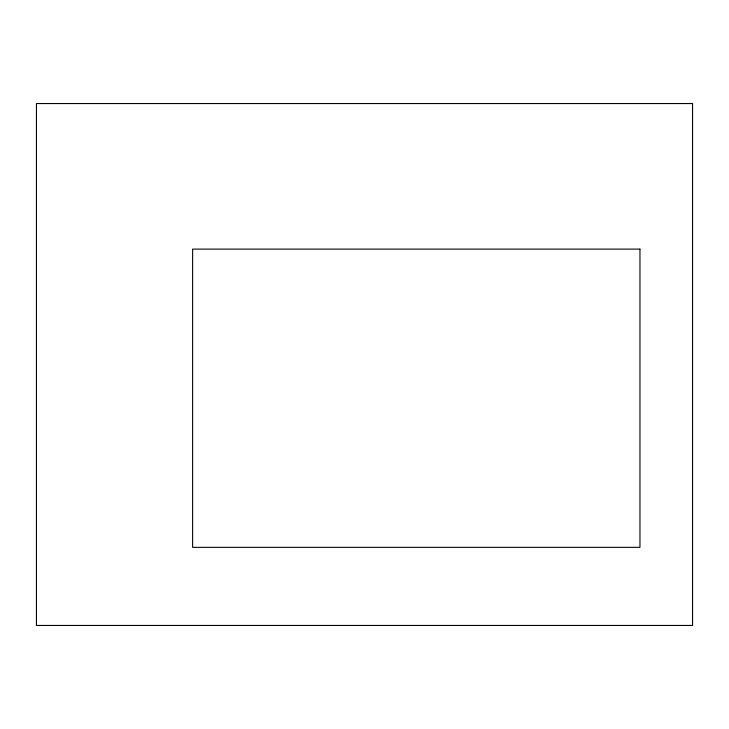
<?xml version="1.0" encoding="UTF-8"?>
<svg xmlns="http://www.w3.org/2000/svg" width="729" height="729" viewBox="0 0 729 729"><rect width="100%" height="100%" fill="white"/><g stroke="black" fill="none" stroke-linecap="round" stroke-linejoin="round"><path stroke-width="1.09" d="M692.55 103.554L36.45 103.554L36.45 625.446L692.55 625.446L692.55 103.554M639.962 249.118L192.62 249.118L192.62 547.342L639.962 547.342L639.962 249.118"/></g></svg>
